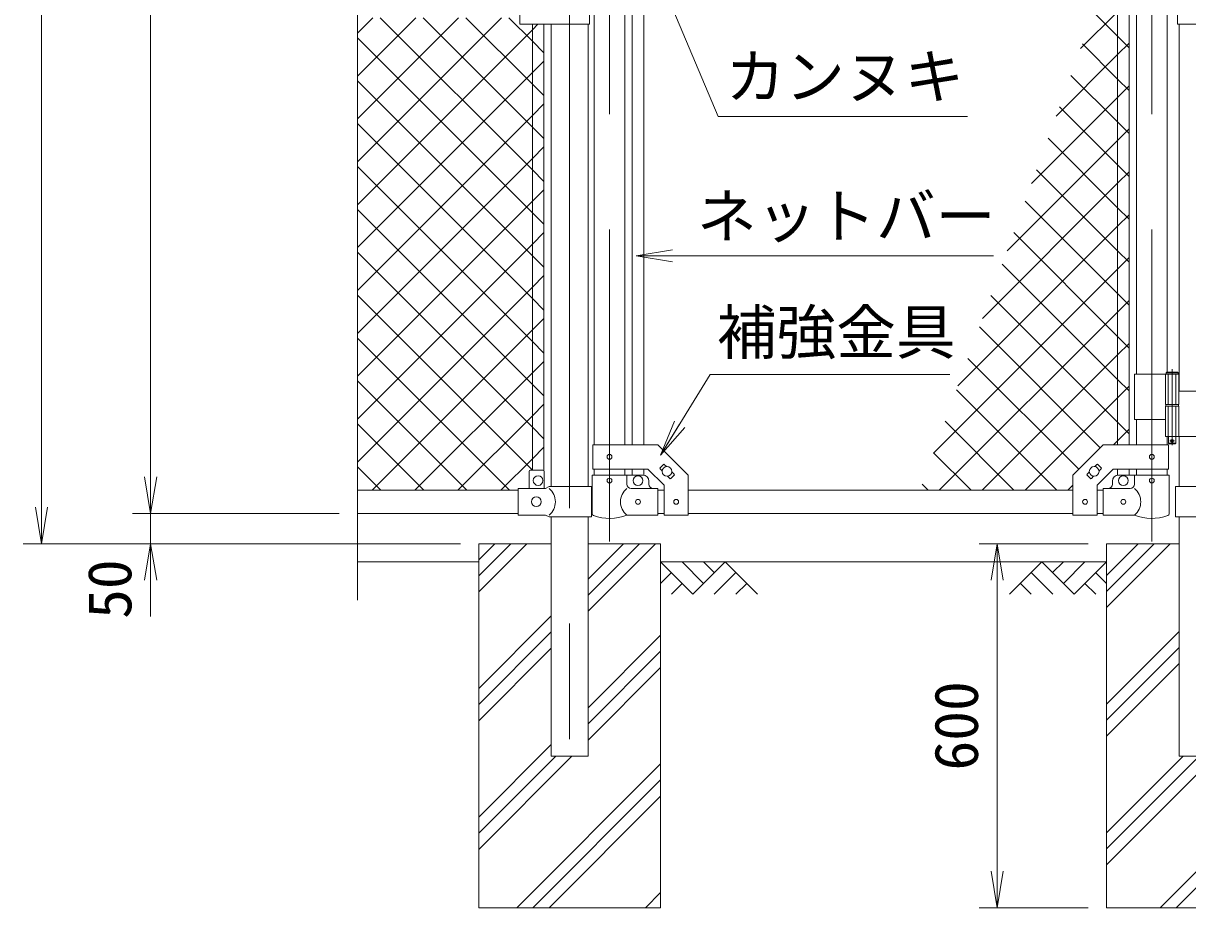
# Model space of a CAD drawing. Units: millimetres, scale not verified. Extents: x -6300 to 6300, y -4455 to 4455.
# Drawn here: x -4206 to -2286, y -1038 to 420 of the extents above; entities that cross this region are included whole.
import ezdxf
from ezdxf.enums import TextEntityAlignment as Align

# ---------------------------------------------------------------- set-up
doc = ezdxf.new("R2010")
doc.units = ezdxf.units.MM
doc.header["$LTSCALE"] = 30
doc.linetypes.add('DASHED', pattern=[7.5, 6, -1.5])
doc.linetypes.add('USER1', pattern=[50.8, 31.75, -6.35, 6.35, -6.35])
for name, color, linetype, lineweight in [('0-1_D-BMK', 2, 'USER1', 13), ('0-2_D-STR1', 1, 'Continuous', 18), ('0-3_D-STR3', 3, 'Continuous', 13), ('0-4_D-DCR-HCH', 7, 'Continuous', 9), ('0-5_D-BGD', 7, 'Continuous', 9), ('0-6_D-STR4', 7, 'Continuous', 9), ('0-7_D-STR-DIM', 7, 'Continuous', 9), ('0-8_0', 7, 'Continuous', 9), ('0-9_D-STR-TXT', 7, 'Continuous', 9), ('0-A_D-STR2', 7, 'Continuous', 9)]:
    doc.layers.add(name, color=color, linetype=linetype, lineweight=lineweight)
doc.styles.add('ＭＳ ゴシック', font='')
doc.styles.get('ＭＳ ゴシック').set_extended_font_data('MS Gothic')

# ---------------------------------------------------------------- blocks, each defined once
blk = doc.blocks.new('_Open')
at = {"layer": '0-8_0'}
blk.add_line((-30, 5), (0, 0), dxfattribs=at)
blk.add_lwpolyline([(-30, -5), (0, 0), (-30, 0)], dxfattribs=at)

msp = doc.modelspace()

# ---------------------------------------------------------------- linework, layer by layer
at = {"layer": '0-1_D-BMK'}
for p, q in [((-3304.72, 2097.22), (-3304.72, -798.6)), ((-3239.07, 1603.71), (-3239.07, -434.68)), ((-2344.87, 1603.71), (-2344.87, -434.68)), ((-2311.31, -150.6), (-2311.31, -275.49)), ((-2314.93, -268.52), (-2307.68, -268.52))]:
    msp.add_line(p, q, dxfattribs=at)
at = {"layer": '0-2_D-STR1'}
for p, q in [((-3264.47, 561.98), (-3264.47, -274.97)), ((-3213.67, 561.98), (-3213.67, -274.97)), ((-2370.27, 561.98), (-2370.27, -158.52)), ((-2319.47, 561.98), (-2319.47, -155.52)), ((-3334.97, 418.48), (-3334.97, -343.92)), ((-3274.47, 418.48), (-3274.47, -343.92)), ((-2299.97, 418.48), (-2299.97, -186.52)), ((-2370.27, -233.52), (-2370.27, -274.97)), ((-2319.47, -261.52), (-2319.47, -274.97)), ((-2299.97, -261.52), (-2299.97, -343.92)), ((-3264.47, -314.97), (-3264.47, -325.02)), ((-3213.67, -314.97), (-3213.67, -325.02)), ((-2370.27, -314.97), (-2370.27, -325.02)), ((-2319.47, -314.97), (-2319.47, -325.02)), ((-3389.72, -350.02), (-3654.72, -350.02)), ((-3159.07, -350.02), (-3149.07, -350.02)), ((-3109.07, -350.02), (-2474.87, -350.02)), ((-2434.87, -350.02), (-2424.87, -350.02)), ((-3389.72, -388.02), (-3654.72, -388.02)), ((-3334.97, -393.92), (-3334.97, -788.02)), ((-3274.47, -393.92), (-3274.47, -788.02)), ((-3159.07, -388.02), (-3149.07, -388.02)), ((-3109.07, -388.02), (-2474.87, -388.02)), ((-2434.87, -388.02), (-2424.87, -388.02)), ((-2299.97, -393.92), (-2299.97, -788.02)), ((-3334.97, -788.02), (-3274.47, -788.02)), ((-2299.97, -788.02), (-2239.47, -788.02))]:
    msp.add_line(p, q, dxfattribs=at)
at = {"layer": '0-3_D-STR3'}
for p, q in [((-3201.57, 559.48), (-3201.57, -274.97)), ((-3182.57, 559.48), (-3182.57, -274.97)), ((-2401.37, 559.48), (-2401.37, -274.97)), ((-2382.37, 559.48), (-2382.37, -274.97)), ((-3386.72, 439.48), (-3386.72, 418.48)), ((-3271.92, 439.48), (-3271.92, 418.48)), ((-2302.52, 439.48), (-2302.52, 418.48)), ((-3271.92, 418.48), (-3386.72, 418.48)), ((-3366.22, -316.92), (-3366.22, 418.48)), ((-3347.22, -317.6), (-3347.22, 418.48)), ((-2302.52, 418.48), (-2187.72, 418.48)), ((-2373.42, -158.52), (-2373.42, -233.52)), ((-2373.42, -158.52), (-2300.51, -158.52)), ((-2322.11, -158.52), (-2322.11, -208.52)), ((-2301.31, -156.52), (-2321.31, -156.52)), ((-2320.31, -155.52), (-2302.31, -155.52)), ((-2301.31, -156.52), (-2302.31, -155.52)), ((-2301.31, -156.52), (-2301.31, -158.52)), ((-2300.51, -158.52), (-2300.51, -208.52)), ((-2300.51, -186.52), (-2236.17, -186.52)), ((-2322.11, -208.52), (-2300.51, -208.52)), ((-2321.81, -208.52), (-2321.81, -211.52)), ((-2300.81, -208.52), (-2300.81, -211.52)), ((-2322.11, -211.52), (-2300.51, -211.52)), ((-2322.11, -211.52), (-2322.11, -261.52)), ((-2321.81, -211.52), (-2300.81, -211.52)), ((-2300.51, -211.52), (-2300.51, -261.52)), ((-2373.42, -233.52), (-2322.22, -233.52)), ((-2322.11, -261.52), (-2236.17, -261.52)), ((-2317.31, -261.52), (-2317.31, -272.52)), ((-3266.77, -314.97), (-3266.77, -274.97)), ((-2316.31, -273.52), (-2317.31, -272.52)), ((-2317.17, -314.97), (-2317.17, -274.97)), ((-2316.31, -273.52), (-2306.31, -273.52)), ((-2306.31, -273.52), (-2305.31, -272.52)), ((-3371.72, -318.92), (-3371.72, -346.92)), ((-3348.72, -316.92), (-3369.72, -316.92)), ((-3346.72, -318.92), (-3346.72, -346.92)), ((-3267.62, -325.02), (-3210.52, -325.02)), ((-3267.62, -325.02), (-3267.62, -388.71)), ((-3266.77, -314.97), (-3175.64, -314.97)), ((-3210.52, -325.02), (-3210.52, -340.02)), ((-3210.52, -325.02), (-3184.07, -325.02)), ((-3201.57, -314.97), (-3201.57, -325.02)), ((-3182.57, -314.97), (-3182.57, -325.02)), ((-3175.64, -314.97), (-3149.07, -341.54)), ((-3155.74, -312.96), (-3150.08, -307.3)), ((-3155.74, -314.38), (-3152.02, -318.09)), ((-3148.66, -307.3), (-3144.95, -311.02)), ((-3138.06, -330.64), (-3132.4, -324.98)), ((-3136.12, -319.85), (-3132.4, -323.57)), ((-3109.07, -391.22), (-3109.07, -324.97)), ((-2474.87, -391.22), (-2474.87, -324.97)), ((-2447.82, -319.85), (-2451.54, -323.57)), ((-2445.88, -330.64), (-2451.54, -324.98)), ((-2435.27, -307.3), (-2438.99, -311.02)), ((-2408.3, -314.97), (-2434.87, -341.54)), ((-2428.2, -312.96), (-2433.86, -307.3)), ((-2428.2, -314.38), (-2431.92, -318.09)), ((-2317.17, -314.97), (-2408.3, -314.97)), ((-2401.37, -314.97), (-2401.37, -325.02)), ((-2373.42, -325.02), (-2399.87, -325.02)), ((-2382.37, -314.97), (-2382.37, -325.02)), ((-2316.32, -325.02), (-2373.42, -325.02)), ((-2373.42, -325.02), (-2373.42, -340.02)), ((-2316.32, -325.02), (-2316.32, -388.71)), ((-3344.52, -346.92), (-3338.52, -343.92)), ((-3268.62, -343.92), (-3338.52, -343.92)), ((-3268.62, -343.92), (-3268.62, -393.92)), ((-3174.07, -340.02), (-3174.07, -335.02)), ((-3149.07, -391.22), (-3149.07, -341.54)), ((-3143.19, -326.92), (-3139.47, -330.64)), ((-2440.75, -326.92), (-2444.46, -330.64)), ((-2434.87, -391.22), (-2434.87, -341.54)), ((-2409.87, -340.02), (-2409.87, -335.02)), ((-2305.82, -343.92), (-2235.92, -343.92)), ((-2305.82, -343.92), (-2305.82, -393.92)), ((-3344.52, -346.92), (-3389.72, -346.92)), ((-3389.72, -390.92), (-3389.72, -346.92)), ((-3159.07, -347.02), (-3203.52, -347.02)), ((-3159.07, -391.02), (-3159.07, -347.02)), ((-2424.87, -347.02), (-2380.42, -347.02)), ((-2424.87, -391.02), (-2424.87, -347.02)), ((-3344.52, -390.92), (-3389.72, -390.92)), ((-3344.52, -390.92), (-3338.52, -393.92)), ((-3268.62, -393.92), (-3338.52, -393.92)), ((-3159.07, -391.02), (-3210.52, -391.02)), ((-3149.07, -391.22), (-3109.07, -391.22)), ((-2434.87, -391.22), (-2474.87, -391.22)), ((-2424.87, -391.02), (-2373.42, -391.02)), ((-2305.82, -393.92), (-2235.92, -393.92))]:
    msp.add_line(p, q, dxfattribs=at)
at = {"layer": '0-3_D-STR3', "linetype": 'DASHED'}
for p, q in [((-2317.61, -158.52), (-2317.61, -208.52)), ((-2305.01, -158.52), (-2305.01, -208.52)), ((-2317.61, -211.52), (-2317.61, -261.52)), ((-2305.01, -211.52), (-2305.01, -261.52))]:
    msp.add_line(p, q, dxfattribs=at)
at = {"layer": '0-3_D-STR3'}
for points in [[(-2320.31, -155.52), (-2321.31, -156.52), (-2321.31, -158.52)], [(-2305.31, -261.52), (-2305.31, -272.52), (-2317.31, -272.52)], [(-3266.77, -274.97), (-3159.07, -274.97), (-3109.07, -324.97)], [(-2317.17, -274.97), (-2424.87, -274.97), (-2474.87, -324.97)]]:
    msp.add_lwpolyline(points, dxfattribs=at)
for centre, radius in [((-2311.31, -268.52), 2.5), ((-3239.07, -294.97), 4), ((-2344.87, -294.97), 4), ((-3356.72, -333.92), 8), ((-3192.07, -334.02), 8), ((-3144.07, -318.97), 8), ((-2439.87, -318.97), 8), ((-2391.87, -334.02), 8), ((-3239.07, -334.02), 4), ((-2344.87, -334.02), 4), ((-3359.72, -368.92), 8), ((-3192.07, -369.02), 4), ((-3129.07, -368.97), 4), ((-2454.87, -368.97), 4), ((-2391.87, -369.02), 4)]:
    msp.add_circle(centre, radius, dxfattribs=at)
for centre, radius, start, end in [((-3149.37, -308.01), 1, 45, 135), ((-2434.57, -308.01), 1, 45, 135), ((-3369.72, -318.92), 2, 90, 180), ((-3348.72, -318.92), 2, 0, 90), ((-3184.07, -335.02), 10, 0, 90), ((-3155.03, -313.67), 1, 135, 225), ((-3133.11, -324.28), 1, 315, 45), ((-2450.83, -324.28), 1, 135, 225), ((-2428.91, -313.67), 1, 315, 45), ((-2399.87, -335.02), 10, 90, 180), ((-3203.52, -340.02), 7, 180, 270), ((-3167.07, -340.02), 7, 180, 270), ((-3138.77, -329.93), 1, 225, 315), ((-2445.17, -329.93), 1, 225, 315), ((-2416.87, -340.02), 7, 270, 0), ((-2380.42, -340.02), 7, 270, 0), ((-3357.1, -368.92), 28.8, 310.19176, 49.80824), ((-3192.32, -369.02), 28.55, 129.59418, 230.40582), ((-2391.61, -369.02), 28.55, 309.59418, 50.40582), ((-3264.32, -388.71), 3.3, 180, 250.77949), ((-3239.07, -316.29), 80, 250.77949, 290.9084), ((-2344.87, -316.29), 80, 249.0916, 289.22051), ((-2319.62, -388.71), 3.3, 289.22051, 0)]:
    msp.add_arc(centre, radius, start, end, dxfattribs=at)
at = {"layer": '0-4_D-DCR-HCH'}
for p, q in [((-3454.72, -517.62), (-3375.12, -438.02)), ((-3454.72, -491.1), (-3401.64, -438.02)), ((-3454.72, -464.58), (-3428.16, -438.02)), ((-3274.47, -549.5), (-3162.99, -438.02)), ((-3274.47, -522.98), (-3189.51, -438.02)), ((-3274.47, -496.47), (-3216.02, -438.02)), ((-2419.72, -543.28), (-2314.46, -438.02)), ((-2419.72, -516.76), (-2340.98, -438.02)), ((-2419.72, -490.24), (-2367.5, -438.02)), ((-3101.51, -521.23), (-3154.72, -468.02)), ((-3083.77, -503.5), (-3119.24, -468.02)), ((-3048.29, -468.02), (-3101.51, -521.23)), ((-3065.94, -485.85), (-3083.77, -468.02)), ((-3048.29, -468.02), (-2995.08, -521.23)), ((-2526.14, -468.02), (-2579.35, -521.23)), ((-2526.14, -468.02), (-2472.93, -521.23)), ((-2508.41, -485.76), (-2490.67, -468.02)), ((-2490.67, -503.5), (-2455.19, -468.02)), ((-2472.93, -521.23), (-2419.72, -468.02)), ((-3136.98, -485.76), (-3154.72, -503.42)), ((-3030.56, -485.76), (-3066.19, -521.23)), ((-2543.88, -485.76), (-2508.24, -521.23)), ((-2437.46, -485.76), (-2419.72, -503.42)), ((-3119.24, -503.5), (-3137.06, -521.23)), ((-3012.82, -503.5), (-3030.64, -521.23)), ((-2561.62, -503.5), (-2543.8, -521.23)), ((-2455.19, -503.5), (-2437.37, -521.23)), ((-3454.72, -676.72), (-3334.97, -556.97)), ((-3454.72, -703.23), (-3334.97, -583.48)), ((-3274.47, -708.6), (-3154.72, -588.85)), ((-2419.72, -702.38), (-2299.97, -582.63)), ((-3454.72, -729.75), (-3334.97, -610)), ((-2419.72, -728.89), (-2299.97, -609.14)), ((-3274.47, -735.11), (-3154.72, -615.36)), ((-3274.47, -761.63), (-3154.72, -641.88)), ((-2419.72, -755.41), (-2299.97, -635.66)), ((-3454.72, -888.85), (-3334.97, -769.1)), ((-3454.72, -941.88), (-3300.86, -788.02)), ((-3454.72, -915.36), (-3327.38, -788.02)), ((-3391.76, -1038.02), (-3154.72, -800.98)), ((-2419.72, -967.54), (-2240.2, -788.02)), ((-2419.72, -941.02), (-2266.72, -788.02)), ((-2419.72, -914.51), (-2293.23, -788.02)), ((-3365.24, -1038.02), (-3154.72, -827.5)), ((-2331.1, -1038.02), (-2119.72, -826.64)), ((-3338.73, -1038.02), (-3154.72, -854.01)), ((-2304.58, -1038.02), (-2119.72, -853.16)), ((-3179.63, -1038.02), (-3154.72, -1013.11))]:
    msp.add_line(p, q, dxfattribs=at)
at = {"layer": '0-5_D-BGD'}
for p, q in [((-3654.72, -468.02), (-3454.72, -468.02)), ((-3154.72, -468.02), (-2419.72, -468.02))]:
    msp.add_line(p, q, dxfattribs=at)
at = {"layer": '0-6_D-STR4'}
for p, q in [((-3454.72, -438.02), (-3454.72, -1038.02)), ((-3454.72, -438.02), (-3334.97, -438.02)), ((-3274.47, -438.02), (-3154.72, -438.02)), ((-3154.72, -438.02), (-3154.72, -1038.02)), ((-2419.72, -438.02), (-2419.72, -1038.02)), ((-2299.97, -438.02), (-2419.72, -438.02)), ((-3454.72, -1038.02), (-3154.72, -1038.02)), ((-2419.72, -1038.02), (-2119.72, -1038.02))]:
    msp.add_line(p, q, dxfattribs=at)
at = {"layer": '0-7_D-STR-DIM'}
for p, q in [((-4175.59, 2001.98), (-4175.59, -378.02)), ((-3995.59, 2001.98), (-3995.59, -328.02)), ((-3654.72, -531.02), (-3654.72, 811.33)), ((-3995.59, -328.02), (-3995.59, -268.02)), ((-3684.72, -388.02), (-4025.59, -388.02)), ((-3684.72, -388.02), (-4025.59, -388.02)), ((-3995.59, -388.02), (-3995.59, -438.02)), ((-3484.72, -438.02), (-4205.59, -438.02)), ((-3484.72, -438.02), (-4025.59, -438.02)), ((-2449.72, -438.02), (-2629.72, -438.02)), ((-3995.59, -498.02), (-3995.59, -558.02)), ((-2599.72, -498.02), (-2599.72, -978.02)), ((-2449.72, -1038.02), (-2629.72, -1038.02))]:
    msp.add_line(p, q, dxfattribs=at)
at = {"layer": '0-9_D-STR-TXT'}
msp.add_line((-2605.69, 36.3), (-3192.94, 36.3), dxfattribs=at)
for points in [[(-2648.68, 266.29), (-3059.63, 266.29), (-3193, 581.59)], [(-2677.94, -159.04), (-3073.03, -159.04), (-3154.01, -290.52)]]:
    msp.add_lwpolyline(points, dxfattribs=at)
at = {"layer": '0-A_D-STR2'}
for p, q in [((-3654.72, 403.56), (-3629.3, 428.98)), ((-3654.72, 332.85), (-3558.59, 428.98)), ((-3654.72, 262.14), (-3487.88, 428.98)), ((-3654.72, 191.43), (-3417.17, 428.98)), ((-3366.22, 178.08), (-3617.12, 428.98)), ((-3366.22, 248.79), (-3546.41, 428.98)), ((-3366.22, 319.5), (-3475.7, 428.98)), ((-3366.22, 390.21), (-3404.99, 428.98)), ((-2462.18, 378.01), (-2401.37, 438.82)), ((-2401.37, 398.49), (-2440.49, 437.61)), ((-3366.22, 107.37), (-3654.72, 395.87)), ((-3347.22, 371.21), (-3366.22, 390.21)), ((-2401.37, 327.78), (-2459.36, 385.77)), ((-2382.37, 379.49), (-2401.37, 398.49)), ((-2401.37, 368.11), (-2382.37, 387.11)), ((-2502.64, 266.84), (-2401.37, 368.11)), ((-3366.22, 338.51), (-3347.22, 357.51)), ((-3654.72, 50.01), (-3366.22, 338.51)), ((-2401.37, 257.07), (-2478.22, 333.93)), ((-2382.37, 308.78), (-2401.37, 327.78)), ((-3366.22, 36.66), (-3654.72, 325.16)), ((-3347.22, 300.5), (-3366.22, 319.5)), ((-2401.37, 297.4), (-2382.37, 316.4)), ((-2543.11, 155.66), (-2401.37, 297.4)), ((-3366.22, 267.8), (-3347.22, 286.8)), ((-2401.37, 186.36), (-2497.09, 282.08)), ((-3654.72, -20.7), (-3366.22, 267.8)), ((-3366.22, -34.05), (-3654.72, 254.45)), ((-2382.37, 238.07), (-2401.37, 257.07)), ((-3347.22, 229.79), (-3366.22, 248.79)), ((-2401.37, 226.69), (-2382.37, 245.69)), ((-3366.22, 197.08), (-3347.22, 216.08)), ((-2583.57, 44.49), (-2401.37, 226.69)), ((-2401.37, 115.65), (-2515.96, 230.24)), ((-3654.72, -91.42), (-3366.22, 197.08)), ((-3366.22, -104.76), (-3654.72, 183.74)), ((-3347.22, 159.08), (-3366.22, 178.08)), ((-2401.37, 44.94), (-2534.83, 178.4)), ((-2382.37, 167.36), (-2401.37, 186.36)), ((-2401.37, 155.98), (-2382.37, 174.98)), ((-2624.04, -66.69), (-2401.37, 155.98)), ((-3366.22, 126.37), (-3347.22, 145.37)), ((-3654.72, -162.13), (-3366.22, 126.37)), ((-2401.37, -25.77), (-2553.7, 126.56)), ((-2382.37, 96.65), (-2401.37, 115.65)), ((-3366.22, -175.47), (-3654.72, 113.03)), ((-3347.22, 88.37), (-3366.22, 107.37)), ((-2401.37, 85.27), (-2382.37, 104.27)), ((-2664.5, -177.86), (-2401.37, 85.27)), ((-3366.22, 55.66), (-3347.22, 74.66)), ((-2401.37, -96.48), (-2572.57, 74.72)), ((-3654.72, -232.84), (-3366.22, 55.66)), ((-3366.22, -246.18), (-3654.72, 42.32)), ((-2382.37, 25.94), (-2401.37, 44.94)), ((-3347.22, 17.66), (-3366.22, 36.66)), ((-2401.37, -167.19), (-2591.44, 22.88)), ((-2401.37, 14.56), (-2382.37, 33.56)), ((-3366.22, -15.05), (-3347.22, 3.95)), ((-2704.96, -289.04), (-2401.37, 14.56)), ((-3654.72, -303.55), (-3366.22, -15.05)), ((-3347.22, -53.05), (-3366.22, -34.05)), ((-2401.37, -237.9), (-2610.31, -28.97)), ((-2382.37, -44.77), (-2401.37, -25.77)), ((-2401.37, -56.15), (-2382.37, -37.15)), ((-2695.24, -350.02), (-2401.37, -56.15)), ((-3366.22, -85.76), (-3347.22, -66.76)), ((-3630.48, -350.02), (-3366.22, -85.76)), ((-2429.94, -280.04), (-2629.18, -80.81)), ((-3403.8, -350.02), (-3654.72, -99.11)), ((-3347.22, -123.76), (-3366.22, -104.76)), ((-2382.37, -115.48), (-2401.37, -96.48)), ((-2401.37, -126.86), (-2382.37, -107.86)), ((-2465.3, -315.4), (-2648.04, -132.65)), ((-2624.53, -350.02), (-2401.37, -126.86)), ((-3366.22, -156.47), (-3347.22, -137.47)), ((-3474.51, -350.02), (-3654.72, -169.82)), ((-3559.77, -350.02), (-3366.22, -156.47)), ((-2382.37, -186.19), (-2401.37, -167.19)), ((-3347.22, -194.47), (-3366.22, -175.47)), ((-2501.38, -350.02), (-2666.91, -184.49)), ((-2401.37, -197.57), (-2382.37, -178.57)), ((-3366.22, -227.18), (-3347.22, -208.18)), ((-2553.82, -350.02), (-2401.37, -197.57)), ((-3489.06, -350.02), (-3366.22, -227.18)), ((-3545.22, -350.02), (-3654.72, -240.53)), ((-3347.22, -265.18), (-3366.22, -246.18)), ((-2572.09, -350.02), (-2685.78, -236.33)), ((-2382.37, -256.9), (-2401.37, -237.9)), ((-3366.22, -297.89), (-3347.22, -278.89)), ((-3418.35, -350.02), (-3366.22, -297.89)), ((-2642.8, -350.02), (-2704.65, -288.18)), ((-3615.93, -350.02), (-3654.72, -311.24)), ((-2713.52, -350.02), (-2723.52, -340.02)), ((-2483.11, -350.02), (-2474.87, -341.78))]:
    msp.add_line(p, q, dxfattribs=at)
for points in [[(-3654.72, 120.72), (-3366.22, 409.22), (-3356.96, 418.48)], [(-3366.19, -316.92), (-3366.22, -316.9), (-3654.72, -28.4)], [(-2408.06, -274.97), (-2401.37, -268.28), (-2382.37, -249.28)]]:
    msp.add_lwpolyline(points, dxfattribs=at)

# ---------------------------------------------------------------- block references
at = {"layer": '0-7_D-STR-DIM', "xscale": 2, "yscale": 2}
for p, rotation in [((-3995.59, -388.02), 270), ((-3995.59, -388.02), 270), ((-4175.59, -438.02), 270), ((-3995.59, -438.02), 90), ((-2599.72, -438.02), 90), ((-2599.72, -1038.02), 270)]:
    msp.add_blockref('_Open', p, dxfattribs=dict(at, rotation=rotation))
at = {"layer": '0-9_D-STR-TXT', "xscale": 2, "yscale": 2}
for p, rotation in [((-3194.94, 36.3), 180), ((-3155.06, -292.23), 238.37189)]:
    msp.add_blockref('_Open', p, dxfattribs=dict(at, rotation=rotation))

# ---------------------------------------------------------------- texts
at = {"layer": '0-7_D-STR-DIM', "style": 'ＭＳ ゴシック'}
for s, p in [('50', (-4005.72, -561.96)), ('600', (-2609.84, -811.9))]:
    msp.add_text(s, height=72.14, rotation=90, dxfattribs=at).set_placement(p, align=Align.BOTTOM_LEFT)
at = {"layer": '0-9_D-STR-TXT', "style": 'ＭＳ ゴシック'}
for s, p in [('カンヌキ', (-3047.81, 274.41)), ('ネットバー', (-3094.85, 44.22)), ('補強金具', (-3062.08, -147.12))]:
    msp.add_text(s, height=72.14, dxfattribs=at).set_placement(p, align=Align.BOTTOM_LEFT)

doc.saveas('drawing.dxf')
